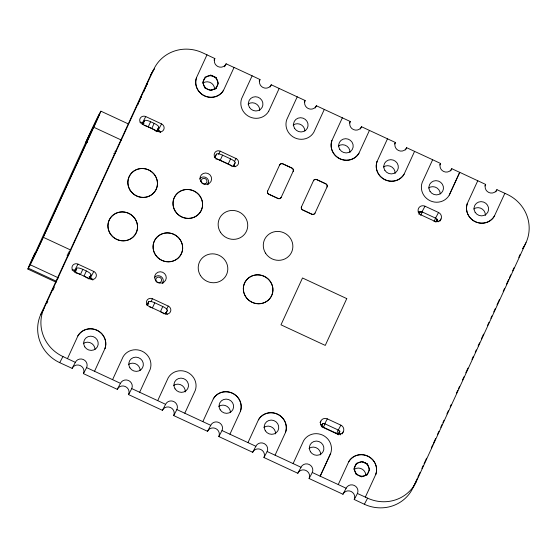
<?xml version="1.0" encoding="UTF-8"?>
<svg xmlns="http://www.w3.org/2000/svg" width="557" height="557" viewBox="0 0 557 557"><rect width="100%" height="100%" fill="white"/><g stroke="black" fill="none" stroke-linecap="round" stroke-linejoin="round"><path stroke-width="0.84" d="M93.409 127.992L40.208 243.813L29.089 266.42L87.171 139.347L99.647 113.823L43.272 237.296A24.494 0.383 -65.1 0 1 30.217 264.763L28.372 268.23L56.675 281.389M252.112 75.815L259.98 79.533A6.224 5.967 28 0 0 263.134 87.581A6.224 5.967 28 0 0 271.266 84.782L305.118 100.518A6.224 5.967 28 0 0 308.265 108.559A6.224 5.967 28 0 0 316.397 105.76L350.249 121.496A6.224 5.967 28 0 0 353.403 129.544A6.224 5.967 28 0 0 361.535 126.738L395.379 142.474A6.224 5.967 28 0 0 398.534 150.522A6.224 5.967 28 0 0 406.666 147.716L432.643 159.734L422.157 182.564A14.99 14.378 28 0 0 430.213 200.792A14.99 14.378 28 0 0 449.234 195.152L459.727 172.322L485.648 184.43A6.224 5.967 28 0 0 488.802 192.478A6.224 5.967 28 0 0 496.935 189.672L507.114 194.344A37.333 35.815 28 0 1 526.017 242.629L416.406 481.339L413.155 487.445A37.333 35.815 28 0 1 364.362 504.259L354.231 499.49A6.224 5.967 28 0 0 351.077 491.448A6.224 5.967 28 0 0 342.945 494.247L309.093 478.512A6.224 5.967 28 0 0 305.946 470.463A6.224 5.967 28 0 0 297.814 473.269L263.962 457.534A6.224 5.967 28 0 0 260.815 449.485A6.224 5.967 28 0 0 252.676 452.291L218.831 436.556A6.224 5.967 28 0 0 215.677 428.507A6.224 5.967 28 0 0 207.545 431.313L173.693 415.578A6.224 5.967 28 0 0 170.546 407.529A6.224 5.967 28 0 0 162.414 410.335L128.563 394.6A6.224 5.967 28 0 0 125.409 386.551A6.224 5.967 28 0 0 117.276 389.35L83.432 373.622A6.224 5.967 28 0 0 80.278 365.573A6.224 5.967 28 0 0 72.145 368.372L59.71 362.656A37.333 35.815 28 0 1 40.807 314.371L150.418 75.661L153.662 69.555A37.333 35.815 28 0 1 202.463 52.741L206.974 54.837L196.489 77.674A14.99 14.378 28 0 0 204.544 95.901A14.99 14.378 28 0 0 223.566 90.255L234.058 67.425L252.112 75.815L241.62 98.652A14.99 14.378 28 0 0 249.682 116.879A14.99 14.378 28 0 0 268.704 111.24L268.725 111.191M40.807 314.371L44.052 308.265L153.662 69.555M46.732 303.523L47.77 301.267M52.88 290.218L54.259 287.21M75.021 271.99L76.699 268.328A5.876 1.657 24.7 0 1 82.812 269.344L86.363 270.994A5.876 1.657 24.7 0 1 90.916 274.935L89.238 278.597M142.815 124.357L144.493 120.702A5.876 1.657 24.7 0 1 150.606 121.711L154.157 123.362A5.876 1.657 24.7 0 1 158.71 127.309L156.691 131.703M82.812 269.344L80.459 274.469A5.876 1.657 24.7 0 0 75.996 273.083M144.096 125.492A5.876 1.657 24.7 0 1 148.253 126.836L150.606 121.711M86.363 270.994L84.01 276.119A5.876 1.657 24.7 0 1 87.428 278.201M155.869 131.174A5.876 1.657 24.7 0 0 151.803 128.486L154.157 123.362M88.897 279.043L90.916 274.935M156.684 131.41L158.71 127.309M67.467 358.645L77.931 335.857A14.99 14.378 28 0 1 96.953 330.217A14.99 14.378 28 0 1 105.008 348.445L94.551 371.234M215.97 88.633L218.435 83.272L216.255 77.708L210.734 75.139L205.108 77.075L202.644 82.436L204.823 88.006L210.372 90.519L215.998 88.584L210.372 90.519M112.605 379.623L123.062 356.835A14.99 14.378 28 0 1 142.084 351.195A14.99 14.378 28 0 1 150.146 369.423L139.682 392.212M146.985 305.445L148.663 301.783A5.876 1.657 24.7 0 1 154.776 302.792L162.769 306.51A5.876 1.657 24.7 0 1 167.323 310.451L165.645 314.113M214.779 157.812L216.457 154.15A5.876 1.657 24.7 0 1 222.57 155.159L230.563 158.877A5.876 1.657 24.7 0 1 235.117 162.825L233.432 166.48M154.776 302.792L152.423 307.917A5.876 1.657 24.7 0 0 149.652 306.879M215.754 158.905A5.876 1.657 24.7 0 1 220.217 160.291L222.57 155.159M162.769 306.51L160.416 311.635A5.876 1.657 24.7 0 1 164.078 313.925M231.872 166.292A5.876 1.657 24.7 0 0 228.21 164.002L230.563 158.877M268.704 111.24L279.189 88.403M184.813 413.19L195.277 390.401A14.99 14.378 28 0 0 187.222 372.173A14.99 14.378 28 0 0 168.2 377.82L157.735 400.601M324.32 109.381L313.835 132.218A14.99 14.378 28 0 1 294.813 137.858A14.99 14.378 28 0 1 286.758 119.63L297.243 96.793M267.645 191.058L279.628 164.969A2.486 2.388 28 0 1 282.879 163.849L291.91 168.047A2.486 2.388 28 0 1 293.17 171.264L281.188 197.352A2.486 2.388 28 0 1 277.929 198.473L268.906 194.282A2.486 2.388 28 0 1 267.645 191.058L267.673 191.009A2.486 2.388 28 0 0 268.934 194.233L277.957 198.424A2.486 2.388 28 0 0 281.208 197.303L281.188 197.352M229.95 434.168L240.408 411.386A14.99 14.378 28 0 0 232.353 393.151A14.99 14.378 28 0 0 213.331 398.798L202.866 421.579M301.497 206.793L313.48 180.705A2.486 2.388 28 0 1 316.731 179.584L325.761 183.782A2.486 2.388 28 0 1 327.022 186.999L315.032 213.087A2.486 2.388 28 0 1 311.781 214.208L302.757 210.017A2.486 2.388 28 0 1 301.497 206.793L301.518 206.744A2.486 2.388 28 0 0 302.778 209.968L311.809 214.16A2.486 2.388 28 0 0 315.06 213.039L315.06 213.039M369.458 130.359L358.966 153.196A14.99 14.378 28 0 1 339.944 158.836A14.99 14.378 28 0 1 331.888 140.608L342.374 117.771M275.081 455.146L285.546 432.364A14.99 14.378 28 0 0 277.483 414.136A14.99 14.378 28 0 0 258.462 419.776L248.004 442.557M414.589 151.337L404.103 174.174A14.99 14.378 28 0 1 385.082 179.814A14.99 14.378 28 0 1 377.019 161.586L387.512 138.749M346.781 298.559L325.26 345.417L280.986 324.828L302.5 277.978L346.753 298.608M330.677 453.342L320.191 476.172L330.677 453.342A14.99 14.378 28 0 0 322.621 435.114A14.99 14.378 28 0 0 303.6 440.754L293.135 463.542M321.695 426.244L322.949 423.508A1.956 0.55 24.7 0 1 324.989 423.849L338.315 430.046A1.956 0.55 24.7 0 1 339.833 431.355L338.266 434.773M418.989 214.361L420.25 211.632A1.956 0.55 24.7 0 1 422.283 211.966L435.609 218.163A1.956 0.55 24.7 0 1 437.127 219.479L435.873 222.208M321.668 426.794A1.956 0.55 24.7 0 1 323.422 427.268L324.989 423.849M420.716 215.385L422.283 211.966M338.28 434.738A1.956 0.55 24.7 0 0 336.748 433.457L338.315 430.046M434.042 221.582L435.609 218.163M449.262 195.103L459.727 172.322M365.35 497.109L375.815 474.32A14.99 14.378 28 0 0 367.752 456.092A14.99 14.378 28 0 0 348.731 461.732L338.266 484.52M467.288 203.542L467.316 203.493A14.99 14.378 28 0 0 475.372 221.728A14.99 14.378 28 0 0 494.393 216.081L494.365 216.13A14.99 14.378 28 0 1 475.351 221.777A14.99 14.378 28 0 1 467.288 203.542L477.781 180.712M494.365 216.13L504.858 193.3M413.155 487.445L417.151 478.748M417.875 477.168L420.055 472.427M421.865 468.472L423.32 465.311M424.044 463.73L426.585 458.202M431.306 447.925L432.754 444.764M433.485 443.184L435.658 438.436M437.475 434.488L438.923 431.327M440.74 427.372L442.195 424.211M442.919 422.631L444.006 420.257M446.909 413.935L448.364 410.774M450.181 406.819L451.267 404.452M456.35 393.388L457.798 390.22M458.529 388.64L459.616 386.273M462.519 379.951L463.967 376.79M465.784 372.835L467.964 368.093M471.953 359.397L473.408 356.236M475.225 352.282L476.312 349.914M478.129 345.96L479.577 342.799M481.394 338.844L483.573 334.103M487.563 325.406L489.018 322.245M490.828 318.298L491.922 315.923M493.732 311.969L495.187 308.808M496.997 304.86L499.538 299.325M503.173 291.422L504.621 288.261M506.438 284.307L508.618 279.565M509.342 277.985L510.79 274.824M512.607 270.869L514.062 267.708M518.776 257.431L520.231 254.27M147.062 84.177L147.327 83.689L143.615 91.696L143.873 91.209M141.179 96.995L141.436 96.5L137.725 104.507L137.99 104.02M140.051 122.296A4.359 4.178 28 0 1 142.522 122.679L145.767 116.573L161.565 123.919A4.359 4.178 28 0 1 163.772 129.551A4.359 4.178 28 0 1 158.077 131.515L142.279 124.169A4.359 4.178 28 0 1 140.072 118.537A4.359 4.178 28 0 1 145.767 116.573M142.481 124.483L144.493 120.702M71.978 269.915A4.359 4.178 28 0 1 74.756 270.242L78.008 264.136L93.799 271.482A4.359 4.178 28 0 1 96.006 277.114A4.359 4.178 28 0 1 90.318 279.078L74.52 271.732A4.359 4.178 28 0 1 72.313 266.1A4.359 4.178 28 0 1 78.008 264.136M74.687 272.115L76.699 268.328M161.565 123.919L158.313 130.025A4.359 4.178 28 0 1 160.507 132.218M206.974 54.837L214.849 58.555A6.224 5.967 28 0 0 218.003 66.603A6.224 5.967 28 0 0 226.135 63.804L234.031 67.474M196.489 77.674L196.517 77.625A14.99 14.378 28 0 0 204.572 95.853A14.99 14.378 28 0 0 223.594 90.206M92.747 279.781A4.359 4.178 28 0 0 90.554 277.588L93.799 271.482M214.048 60.059L214.849 58.555M210.734 75.139L216.255 77.708M59.71 362.656L62.955 356.55A37.333 35.815 28 0 1 44.052 308.265M77.931 335.857L77.903 335.906A14.99 14.378 28 0 1 96.925 330.266A14.99 14.378 28 0 1 104.988 348.494L105.008 348.445M224.534 66.805L226.135 63.804M72.145 368.372L75.341 362.363A6.224 5.967 28 0 1 83.473 359.564A6.224 5.967 28 0 1 86.62 367.613L120.472 383.341A6.224 5.967 28 0 1 128.604 380.542A6.224 5.967 28 0 1 131.758 388.591L165.61 404.319A6.224 5.967 28 0 1 173.742 401.52A6.224 5.967 28 0 1 176.889 409.569L210.741 425.304A6.224 5.967 28 0 1 218.873 422.498A6.224 5.967 28 0 1 222.027 430.547L255.872 446.282A6.224 5.967 28 0 1 264.004 443.476A6.224 5.967 28 0 1 267.158 451.525L301.01 467.26A6.224 5.967 28 0 1 309.142 464.454A6.224 5.967 28 0 1 312.289 472.503L346.141 488.238A6.224 5.967 28 0 1 354.273 485.432A6.224 5.967 28 0 1 357.427 493.481L367.606 498.153A37.333 35.815 28 0 0 416.406 481.339M83.432 373.622L86.62 367.613M214.87 157.144L216.457 154.15M218.616 154.24L220.238 151.191L236.036 158.529A4.359 4.178 28 0 1 238.236 164.162A4.359 4.178 28 0 1 232.548 166.125L216.75 158.787A4.359 4.178 28 0 1 214.542 153.154A4.359 4.178 28 0 1 220.238 151.191M259.186 81.037L259.98 79.533M147.076 304.776L148.663 301.783M150.85 301.803L152.479 298.754L168.27 306.092A4.359 4.178 28 0 1 170.477 311.732A4.359 4.178 28 0 1 164.781 313.688L148.991 306.35A4.359 4.178 28 0 1 146.783 300.717A4.359 4.178 28 0 1 152.479 298.754M270.068 87.031L271.266 84.782M234.413 161.586L236.036 158.529M233.091 166.627L235.117 162.825M117.276 389.35L120.472 383.341M166.647 309.149L168.27 306.092M165.701 313.5L167.323 310.451M128.563 394.6L131.758 388.591M304.317 102.015L305.118 100.518M279.6 165.018L279.628 164.969A2.486 2.388 28 0 1 282.859 163.897L291.882 168.096A2.486 2.388 28 0 1 293.142 171.312L293.17 171.264M315.199 108.009L316.397 105.76M162.414 410.335L165.61 404.319M173.693 415.578L176.889 409.569M331.888 140.608L331.916 140.559A14.99 14.378 28 0 0 339.972 158.787A14.99 14.378 28 0 0 358.993 153.147M313.48 180.705L313.452 180.753A2.486 2.388 28 0 1 316.703 179.633L316.731 179.584M349.448 122.993L350.249 121.496M213.331 398.798L213.303 398.847A14.99 14.378 28 0 1 232.325 393.2A14.99 14.378 28 0 1 240.387 411.435L240.408 411.386M326.994 187.048L327.022 186.999A2.486 2.388 28 0 0 325.734 183.831L316.703 179.633M360.337 128.994L361.535 126.738M207.545 431.313L210.741 425.304M218.831 436.556L222.027 430.547M377.019 161.586L377.047 161.537A14.99 14.378 28 0 0 385.11 179.765A14.99 14.378 28 0 0 404.124 174.125M394.586 143.978L395.379 142.474M258.462 419.776L258.441 419.825A14.99 14.378 28 0 1 277.463 414.185A14.99 14.378 28 0 1 285.518 432.413L285.546 432.364M405.468 149.972L406.666 147.716M252.676 452.291L255.872 446.282M263.962 457.534L267.158 451.525M432.643 159.734L440.517 163.452A6.224 5.967 28 0 0 443.664 171.5A6.224 5.967 28 0 0 451.797 168.694L459.699 172.371M439.717 164.956L440.517 163.452M419.08 213.832L420.25 211.632M421.746 212.314L424.991 206.208L438.533 212.502A4.978 4.776 28 0 1 441.053 218.936L439.835 221.226M450.599 170.95L451.797 168.694M320.017 422.645L320.832 421.113A4.978 4.776 28 0 1 327.335 418.871L340.877 425.165A4.978 4.776 28 0 1 343.397 431.605L342.179 433.896M321.396 426.439L322.949 423.508M297.814 473.269L301.01 467.26M324.494 424.218L327.335 418.871M435.289 218.609L438.533 212.502M435.957 221.672L437.127 219.479M309.093 478.512L312.289 472.503M338.036 430.512L340.877 425.165M338.273 434.286L339.833 431.355M484.855 185.934L485.648 184.43M348.731 461.732L348.703 461.781A14.99 14.378 28 0 1 367.724 456.141A14.99 14.378 28 0 1 375.787 474.369L375.815 474.32M495.737 191.928L496.935 189.672M342.945 494.247L346.141 488.238M361.932 461.468L367.481 463.988L369.653 469.551L367.195 474.912L361.57 476.855L356.041 474.286L353.862 468.716L356.306 463.41L361.953 461.419L367.481 463.988M354.231 499.49L357.427 493.481M364.362 504.259L367.606 498.153M526.017 242.629L522.772 248.735A37.333 35.815 28 0 0 523.552 246.89M114.909 151.448L116.51 150.898M113.788 153.628L115.376 153.078M85.855 142.209L87.519 142.676M142.522 122.679L144.026 123.382M148.253 126.836L151.803 128.486M220.217 160.291L228.21 164.002M100.866 111.156L128.43 123.967M121.363 140.072L93.799 127.261A24.494 0.383 -65.1 0 0 100.364 112.006L98.519 115.473A24.494 0.383 -65.1 0 0 85.465 142.94M79.275 228.976L80.842 229.7M43.272 237.296L70.836 250.107M147.25 303.252L148.816 303.983M74.756 270.242L76.26 270.946M89.05 276.885L90.554 277.588M30.217 264.763L58.569 277.943M27.864 269.087L56.166 282.239M323.422 427.268L336.748 433.457M62.955 356.55L75.341 362.363M68.991 251.729L69.604 253.303M68.316 252.899L68.943 254.486M67.801 253.881L68.42 255.461M67.119 255.085L67.787 256.721M150.418 75.661A37.333 35.815 28 0 1 154.595 68.81M424.991 206.208A4.978 4.776 28 0 0 418.488 208.45A4.978 4.776 28 0 0 421.008 214.891L434.551 221.178A4.978 4.776 28 0 0 441.053 218.936M320.832 421.113A4.978 4.776 28 0 0 323.352 427.553L336.894 433.847A4.978 4.776 28 0 0 343.397 431.605M146.763 304.477A4.359 4.178 28 0 1 148.016 304.491M214.215 156.963A4.359 4.178 28 0 1 215.148 156.872M436.799 219.674A4.978 4.776 28 0 1 438.067 221.881M418.147 212.043A4.978 4.776 28 0 1 420.695 211.952M338.872 432.086A4.978 4.776 28 0 1 340.487 434.899M320.491 424.713A4.978 4.776 28 0 1 322.67 424.552M162.769 282.079A5.876 5.64 28 0 1 163.006 283.283M165.84 312.693A4.359 4.178 28 0 1 167.218 314.399M233.606 165.13A4.359 4.178 28 0 1 234.977 166.835M354.113 469.377A7.352 7.053 28 0 1 365.838 475.323M202.894 83.097A7.352 7.053 28 0 1 214.605 89.552M248.025 104.075A7.352 7.053 28 0 1 259.736 110.53M207.984 182.926A5.876 5.64 28 0 1 208.304 184.116M83.313 343.509A7.352 7.053 28 0 1 95.038 349.448M128.444 364.487A7.352 7.053 28 0 1 140.169 370.433M173.582 385.465A7.352 7.053 28 0 1 185.293 391.919M218.713 406.443A7.352 7.053 28 0 1 230.438 412.389M263.851 427.421A7.352 7.053 28 0 1 275.555 433.875M308.982 448.399A7.352 7.053 28 0 1 320.693 454.853M473.694 208.972A7.352 7.053 28 0 1 485.405 215.427M428.563 187.994A7.352 7.053 28 0 1 440.281 193.94M383.425 167.016A7.352 7.053 28 0 1 395.136 173.464M338.294 146.038A7.352 7.053 28 0 1 350.005 152.486M293.156 125.06A7.352 7.053 28 0 1 304.881 130.999M165.993 312.728A1.956 1.88 28 0 1 165.742 313.069M154.623 277.372A4.902 4.7 28 0 1 161.307 276.725A4.902 4.7 28 0 1 162.435 283.255M199.761 178.881A4.902 4.7 28 0 1 206.654 177.962A4.902 4.7 28 0 1 207.58 184.764M160.708 132.357A5.876 1.657 24.7 0 1 157.694 129.21M28.372 268.23A24.494 0.383 -65.1 0 1 34.931 252.982M92.915 279.99A5.876 1.657 24.7 0 1 89.9 276.843M130.108 190.243A14.935 14.329 28 0 0 155.73 190.195A14.935 14.329 28 0 0 142.112 168.527A14.935 14.329 28 0 0 130.136 190.195A14.935 14.329 28 0 0 155.751 190.146A14.935 14.329 28 0 0 142.132 168.479A14.935 14.329 28 0 0 130.108 190.243M155.312 254.626A14.935 14.329 28 0 0 180.928 254.577A14.935 14.329 28 0 0 167.337 232.861A14.935 14.329 28 0 0 155.333 254.577A14.935 14.329 28 0 0 180.955 254.528A14.935 14.329 28 0 0 167.316 232.91A14.935 14.329 28 0 0 155.312 254.626M220.398 232.158A14.935 14.329 28 0 0 246.02 232.109A14.935 14.329 28 0 0 232.401 210.442A14.935 14.329 28 0 0 220.398 232.158M200.471 275.555A14.935 14.329 28 0 0 226.093 275.506A14.935 14.329 28 0 0 212.475 253.839A14.935 14.329 28 0 0 200.471 275.555M175.239 211.228A14.935 14.329 28 0 0 200.861 211.18A14.935 14.329 28 0 0 187.27 189.457A14.935 14.329 28 0 0 175.267 211.18A14.935 14.329 28 0 0 200.889 211.131A14.935 14.329 28 0 0 187.243 189.505A14.935 14.329 28 0 0 175.239 211.228M110.175 233.648A14.935 14.329 28 0 0 135.797 233.599A14.935 14.329 28 0 0 122.178 211.932A14.935 14.329 28 0 0 110.202 233.599A14.935 14.329 28 0 0 135.824 233.55A14.935 14.329 28 0 0 122.206 211.883A14.935 14.329 28 0 0 110.175 233.648M355.589 472.663A7.352 7.053 28 0 0 368.198 472.677A7.352 7.053 28 0 0 361.535 461.997A7.352 7.053 28 0 0 355.589 472.663M204.37 86.377A7.352 7.053 28 0 0 216.979 86.398A7.352 7.053 28 0 0 210.309 75.717A7.352 7.053 28 0 0 204.37 86.377M155.507 280.31A5.876 5.64 28 0 0 165.596 280.296A5.876 5.64 28 0 0 160.235 271.76A5.876 5.64 28 0 0 155.507 280.31M249.487 107.431A7.352 7.053 28 0 0 262.096 107.404A7.352 7.053 28 0 0 255.391 96.744A7.352 7.053 28 0 0 249.487 107.431M200.861 181.547A5.876 5.64 28 0 0 210.943 181.533A5.876 5.64 28 0 0 205.582 172.997A5.876 5.64 28 0 0 200.861 181.547M84.775 346.858A7.352 7.053 28 0 0 97.384 346.83A7.352 7.053 28 0 0 90.68 336.17A7.352 7.053 28 0 0 84.775 346.858M129.906 367.836A7.352 7.053 28 0 0 142.515 367.815A7.352 7.053 28 0 0 135.817 357.148A7.352 7.053 28 0 0 129.906 367.836M175.044 388.814A7.352 7.053 28 0 0 187.653 388.793A7.352 7.053 28 0 0 180.948 378.126A7.352 7.053 28 0 0 175.044 388.814M220.175 409.792A7.352 7.053 28 0 0 232.784 409.771A7.352 7.053 28 0 0 226.079 399.104A7.352 7.053 28 0 0 220.175 409.792M265.306 430.77A7.352 7.053 28 0 0 277.915 430.749A7.352 7.053 28 0 0 271.217 420.082A7.352 7.053 28 0 0 265.306 430.77M310.444 451.755A7.352 7.053 28 0 0 323.053 451.727A7.352 7.053 28 0 0 316.348 441.067A7.352 7.053 28 0 0 310.444 451.755M475.156 212.321A7.352 7.053 28 0 0 487.765 212.301A7.352 7.053 28 0 0 481.06 201.634A7.352 7.053 28 0 0 475.156 212.321M430.025 191.343A7.352 7.053 28 0 0 442.627 191.323A7.352 7.053 28 0 0 435.929 180.656A7.352 7.053 28 0 0 430.025 191.343M384.887 170.365A7.352 7.053 28 0 0 397.496 170.345A7.352 7.053 28 0 0 390.798 159.678A7.352 7.053 28 0 0 384.887 170.365M339.756 149.387A7.352 7.053 28 0 0 352.365 149.36A7.352 7.053 28 0 0 345.66 138.7A7.352 7.053 28 0 0 339.756 149.387M294.618 128.409A7.352 7.053 28 0 0 307.227 128.382A7.352 7.053 28 0 0 300.529 117.722A7.352 7.053 28 0 0 294.618 128.409M265.536 253.136A14.935 14.329 28 0 0 291.151 253.087A14.935 14.329 28 0 0 277.539 231.42A14.935 14.329 28 0 0 265.536 253.136M245.602 296.533A14.935 14.329 28 0 0 271.224 296.484A14.935 14.329 28 0 0 257.606 274.817A14.935 14.329 28 0 0 245.602 296.533M245.574 296.582A14.935 14.329 28 0 0 271.196 296.533A14.935 14.329 28 0 0 257.578 274.866A14.935 14.329 28 0 0 245.574 296.582M156.155 281.292A2.938 2.82 28 0 0 161.203 281.473A2.938 2.82 28 0 0 158.689 277.114A2.938 2.82 28 0 0 156.155 281.292M201.509 182.529A2.938 2.82 28 0 0 206.556 182.71A2.938 2.82 28 0 0 204.043 178.351A2.938 2.82 28 0 0 201.509 182.529"/></g></svg>
